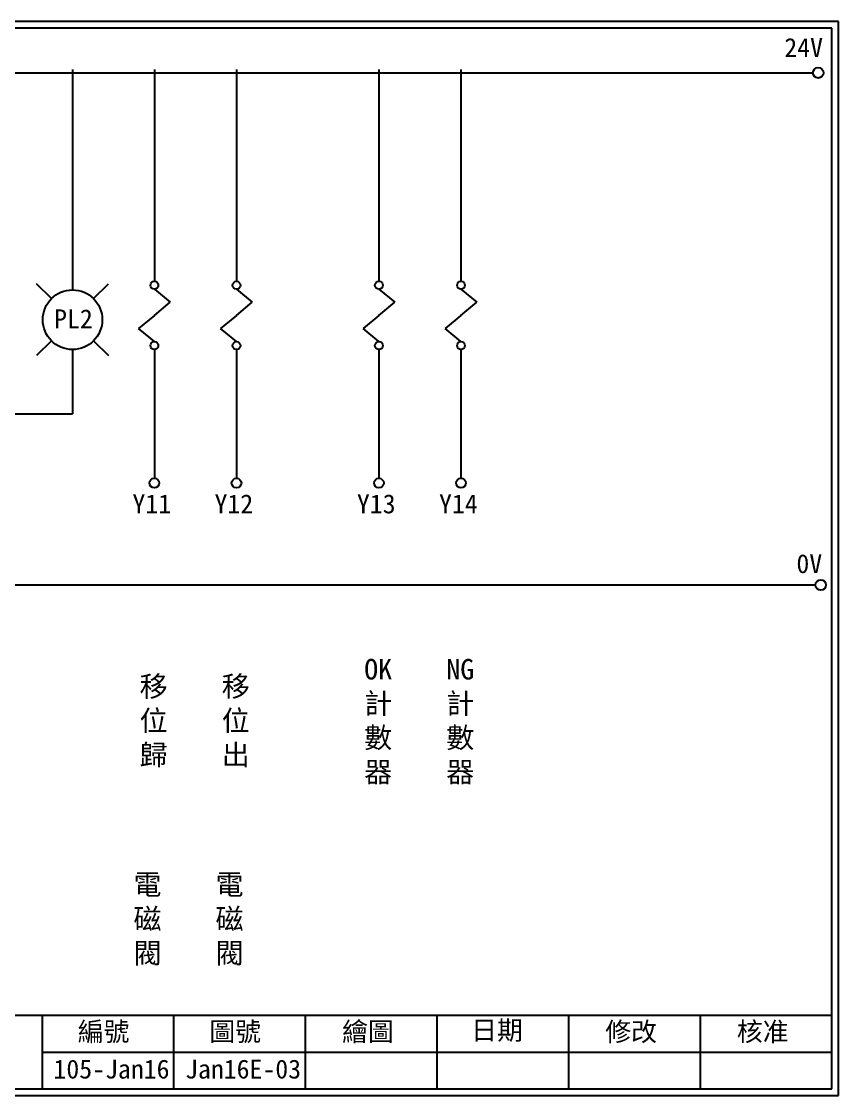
# Model space of a CAD drawing. Extents: x 889 to 1176, y 251 to 455.
# Drawn here: x 1020.9 to 1176.1, y 251.2 to 455.2 of the extents above; entities that cross this region are included whole.
import ezdxf

# ---------------------------------------------------------------- set-up
doc = ezdxf.new("R2010")
doc.units = 0
doc.layers.get('0').update_dxf_attribs({"linetype": 'CONTINUOUS'})
doc.layers.add('圖框層', color=7, linetype='CONTINUOUS')
doc.layers.add('標尺寸層', color=3, linetype='CONTINUOUS')
doc.styles.add('CNS', font='romanc.shx', dxfattribs={"bigfont": 'chineset.shx'})
doc.styles.add('STSL', font='kaiu.ttf')

msp = doc.modelspace()

# ---------------------------------------------------------------- linework, layer by layer
for p, q in [((1026.55, 402.54), (1023.72, 405.36)), ((1034.56, 402.54), (1037.39, 405.36)), ((1026.55, 394.53), (1023.72, 391.7)), ((1034.56, 394.53), (1037.39, 391.7))]:
    msp.add_line(p, q)
for centre in [(1172.21, 445.42), (1172.69, 348.15)]:
    msp.add_circle(centre, 1)
at = {"layer": '圖框層', "color": 7}
for p, q in [((1176.07, 455.16), (889.07, 455.16)), ((1176.07, 251.2), (1176.07, 455.16)), ((1174.82, 453.91), (890.32, 453.91)), ((1174.82, 252.44), (1174.82, 453.91)), ((890.32, 266.44), (1174.82, 266.44)), ((1024.82, 252.44), (1024.82, 266.44)), ((1049.82, 252.44), (1049.82, 266.44)), ((1074.82, 252.44), (1074.82, 266.44)), ((1099.82, 252.44), (1099.82, 266.44)), ((1124.82, 252.44), (1124.82, 266.44)), ((1149.82, 252.44), (1149.82, 266.44)), ((1024.82, 259.44), (1174.82, 259.44)), ((889.07, 251.2), (1176.07, 251.2)), ((890.32, 252.44), (1174.82, 252.44))]:
    msp.add_line(p, q, dxfattribs=at)
at = {"layer": '標尺寸層', "color": 7}
for p, q in [((893.61, 445.42), (1171.21, 445.42)), ((1030.55, 446.03), (1030.55, 404.2)), ((1046.1, 446.03), (1046.1, 405.83)), ((1061.7, 446.03), (1061.7, 405.83)), ((1088.75, 446.03), (1088.75, 405.83)), ((1104.35, 446.03), (1104.35, 405.83)), ((1046.1, 404.33), (1049.11, 401.84)), ((1061.7, 404.33), (1064.7, 401.84)), ((1088.75, 404.33), (1091.76, 401.84)), ((1104.35, 404.33), (1107.36, 401.84)), ((1046.1, 399.35), (1049.11, 401.84)), ((1061.7, 399.35), (1064.7, 401.84)), ((1088.75, 399.35), (1091.76, 401.84)), ((1104.35, 399.35), (1107.36, 401.84)), ((1046.1, 399.35), (1043.1, 396.86)), ((1061.7, 399.35), (1058.69, 396.86)), ((1088.75, 399.35), (1085.75, 396.86)), ((1104.35, 399.35), (1101.35, 396.86)), ((1046.1, 394.37), (1043.1, 396.86)), ((1061.7, 394.37), (1058.69, 396.86)), ((1088.75, 394.37), (1085.75, 396.86)), ((1104.35, 394.37), (1101.35, 396.86)), ((1030.55, 392.87), (1030.55, 380.64)), ((1046.1, 392.87), (1046.1, 368.42)), ((1061.7, 392.87), (1061.7, 368.42)), ((1088.75, 392.87), (1088.75, 368.42)), ((1104.35, 392.87), (1104.35, 368.42)), ((893.82, 348.15), (1171.69, 348.15))]:
    msp.add_line(p, q, dxfattribs=at)
at = {"layer": '標尺寸層'}
msp.add_line((1010.72, 380.64), (1030.55, 380.64), dxfattribs=at)
at = {"layer": '標尺寸層', "color": 7}
for centre, radius in [((1030.55, 398.53), 5.66), ((1046.1, 405.08), 0.751), ((1061.7, 405.08), 0.751), ((1088.75, 405.08), 0.751), ((1104.35, 405.08), 0.751), ((1046.1, 393.62), 0.751), ((1061.7, 393.62), 0.751), ((1088.75, 393.62), 0.751), ((1104.35, 393.62), 0.751), ((1046.1, 367.5), 0.92), ((1061.7, 367.5), 0.92), ((1088.75, 367.5), 0.92), ((1104.35, 367.5), 0.92)]:
    msp.add_circle(centre, radius, dxfattribs=at)

# ---------------------------------------------------------------- texts
at = {"layer": '圖框層', "color": 4, "style": 'STSL'}
for s, p in [('24V', (1165.77, 448.41)), ('PL2', (1027.05, 396.9)), ('Y11', (1041.93, 361.76)), ('Y12', (1057.53, 361.76)), ('Y13', (1084.58, 361.76)), ('Y14', (1100.18, 361.76)), ('0V', (1168.07, 350.4)), ('編號', (1031.54, 261.53)), ('圖號', (1056.54, 261.53)), ('繪圖', (1081.76, 261.53)), ('日期', (1106.29, 261.78)), ('修改', (1131.76, 261.53)), ('核准', (1156.76, 261.53)), ('105-Jan16', (1026.93, 254.42)), ('Jan16E-03', (1051.93, 254.42))]:
    msp.add_text(s, height=3.6, dxfattribs=at).set_placement(p)
at = {"layer": '標尺寸層', "color": 7, "char_height": 3.9, "attachment_point": 5, "style": 'CNS'}
for s, insert, width in [('{\\fDFKai-SB|b0|i0|c136|p65;OK計數器 }', (1088.62, 322.19), 2.8481), ('{\\fDFKai-SB|b0|i0|c136|p65;NG計數器}', (1104.21, 322.19), 2.8481), ('{\\fDFKai-SB|b0|i0|c136|p65;移位歸 }', (1045.96, 322.19), 2.8481), ('{\\fDFKai-SB|b0|i0|c136|p65;移位出}', (1061.56, 322.19), 2.8481), ('{\\fDFKai-SB|b0|i0|c136|p65;電磁閥}', (1044.79, 284.54), 8.6627), ('{\\fDFKai-SB|b0|i0|c136|p65;電磁閥}', (1060.38, 284.54), 8.6627)]:
    msp.add_mtext(s, dxfattribs=dict(at, insert=insert, width=width))

doc.saveas('drawing.dxf')
